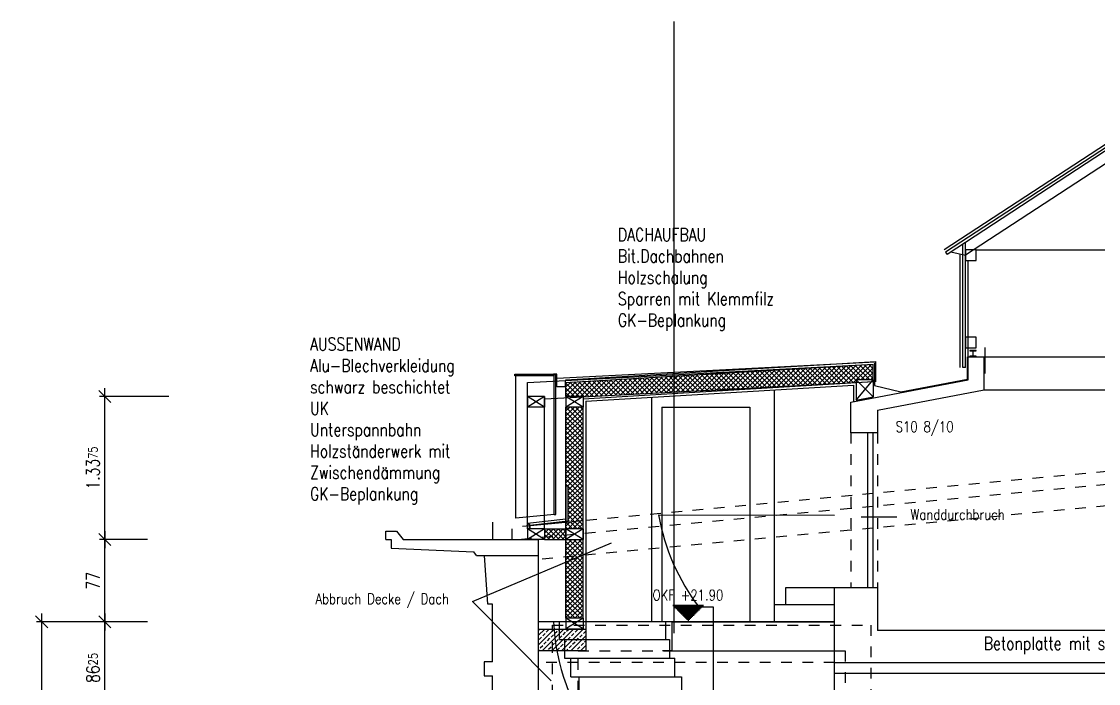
# Model space of a CAD drawing. Header units: metres. Extents: x -3551 to -3365, y -115 to 134.
# Drawn here: x -3516.6 to -3506.52, y 125.6 to 131.8 of the extents above; entities that cross this region are included whole.
import ezdxf
from ezdxf.enums import TextEntityAlignment as Align

# ---------------------------------------------------------------- set-up
doc = ezdxf.new("R2010")
doc.units = ezdxf.units.M
doc.header["$LTSCALE"] = 0.01
doc.linetypes.add('STRICHLINIE', pattern=[0.75, 0.5, -0.25])
doc.layers.get('0').update_dxf_attribs({"linetype": 'CONTINUOUS'})
for name, color, linetype in [('A_abriss', 44, 'STRICHLINIE'), ('A_ansicht', 9, 'CONTINUOUS'), ('A_bemaßung', 7, 'CONTINUOUS'), ('A_FUßBODEN', 2, 'CONTINUOUS'), ('A_schraffur', 10, 'CONTINUOUS'), ('A_STB', 4, 'CONTINUOUS'), ('A_text', 2, 'CONTINUOUS'), ('A_treppe_V2', 3, 'CONTINUOUS'), ('A_TROCKENBAU', 2, 'CONTINUOUS'), ('A_türen', 9, 'CONTINUOUS'), ('A_verdeckt', 8, 'CONTINUOUS'), ('A_wände', 6, 'CONTINUOUS'), ('A_WÄNDE_NEU', 6, 'CONTINUOUS'), ('CKMA0002', 7, 'CONTINUOUS')]:
    doc.layers.add(name, color=color, linetype=linetype)
doc.styles.add('SIMPLEX', font='simplex.shx', dxfattribs={"width": 0.8, "height": 0.1})
doc.styles.add('SIMPLEXD', font='SIMPLEXD.shx', dxfattribs={"width": 0.8, "height": 0.12})
doc.dimstyles.new('DIN', dxfattribs={"dimtxt": 0.03, "dimasz": 0.08, "dimexe": 0.05, "dimexo": 0.244839, "dimgap": 0.05, "dimtad": 1, "dimdec": 4, "dimrnd": 0.0025, "dimzin": 0, "dimdsep": 46, "dimtxsty": 'SIMPLEXD', "dimblk": 'DIMCROSS', "dimblk1": 'DIMCROSS', "dimblk2": 'DIMCROSS', "dimsah": 1, "dimcen": 2.5, "dimdle": 0.04, "dimclrd": 252, "dimclre": 252, "dimclrt": 252, "dimadec": 0, "dimazin": 0, "dimtfac": 1, "dimtdec": 4, "dimtix": 1, "dimtmove": 2, "dimatfit": 3, "dimldrblk": 'DIMCROSS', "dimfxl": 1, "dimtvp": 1, "dimtolj": 1, "dimtzin": 0, "dimarcsym": 0})

# ---------------------------------------------------------------- blocks, each defined once
blk = doc.blocks.new('DIMCROSS')
at = {"color": 0, "linetype": 'ByBlock'}
blk.add_line((-1, 0), (1, 0), dxfattribs=at)
at = {"linetype": 'ByBlock'}
blk.add_line((-0.707107, -0.707107), (0.707107, 0.707107), dxfattribs=at)
blk = doc.blocks.new('*D13')
at = {"layer": 'CKMA0002', "color": 1, "lineweight": -2, "transparency": 16777216}
for p, q in [((-3515.807, 126.18), (-3516.457, 126.18)), ((-3516.407, 122.44), (-3516.407, 126.1))]:
    blk.add_line(p, q, dxfattribs=at)
at = {"layer": 'CKMA0002', "color": 1, "lineweight": -2, "transparency": 16777216, "xscale": 0.08, "yscale": 0.08, "zscale": 0.08}
for p, rotation in [((-3516.407, 126.18), 90), ((-3516.407, 122.36), 270)]:
    blk.add_blockref('DIMCROSS', p, dxfattribs=dict(at, rotation=rotation))
at = {"layer": 'CKMA0002', "color": 3, "transparency": 16777216, "insert": (-3516.517, 124.27), "char_height": 0.12, "attachment_point": 5, "rotation": 90, "style": 'SIMPLEXD'}
blk.add_mtext('\\A1;3.82{\\A1\\H0.7x\\S;}', dxfattribs=at)
blk = doc.blocks.new('*D44')
at = {"layer": 'CKMA0002', "color": 1, "lineweight": -2, "transparency": 16777216}
for p, q in [((-3515.417, 126.18), (-3515.867, 126.18)), ((-3515.817, 125.398), (-3515.817, 126.1))]:
    blk.add_line(p, q, dxfattribs=at)
at = {"layer": 'CKMA0002', "color": 1, "lineweight": -2, "transparency": 16777216, "xscale": 0.08, "yscale": 0.08, "zscale": 0.08}
for p, rotation in [((-3515.817, 126.18), 90), ((-3515.817, 125.318), 270)]:
    blk.add_blockref('DIMCROSS', p, dxfattribs=dict(at, rotation=rotation))
at = {"layer": 'CKMA0002', "color": 3, "transparency": 16777216, "insert": (-3515.927, 125.749), "char_height": 0.12, "attachment_point": 5, "rotation": 90, "style": 'SIMPLEXD'}
blk.add_mtext('\\A1;86{\\A1\\H0.7x\\S25;}', dxfattribs=at)
blk = doc.blocks.new('*D45')
at = {"layer": 'CKMA0002', "color": 1, "lineweight": -2, "transparency": 16777216}
for p, q in [((-3515.417, 126.95), (-3515.867, 126.95)), ((-3515.817, 126.26), (-3515.817, 126.87))]:
    blk.add_line(p, q, dxfattribs=at)
at = {"layer": 'CKMA0002', "color": 1, "lineweight": -2, "transparency": 16777216, "xscale": 0.08, "yscale": 0.08, "zscale": 0.08}
for p, rotation in [((-3515.817, 126.95), 90), ((-3515.817, 126.18), 270)]:
    blk.add_blockref('DIMCROSS', p, dxfattribs=dict(at, rotation=rotation))
at = {"layer": 'CKMA0002', "color": 3, "transparency": 16777216, "insert": (-3515.927, 126.565), "char_height": 0.12, "attachment_point": 5, "rotation": 90, "style": 'SIMPLEXD'}
blk.add_mtext('\\A1;77{\\A1\\H0.7x\\S;}', dxfattribs=at)
blk = doc.blocks.new('*D46')
at = {"layer": 'CKMA0002', "color": 1, "lineweight": -2, "transparency": 16777216}
for p, q in [((-3515.217, 128.288), (-3515.867, 128.288)), ((-3515.817, 127.03), (-3515.817, 128.208))]:
    blk.add_line(p, q, dxfattribs=at)
at = {"layer": 'CKMA0002', "color": 1, "lineweight": -2, "transparency": 16777216, "xscale": 0.08, "yscale": 0.08, "zscale": 0.08}
for p, rotation in [((-3515.817, 128.288), 90), ((-3515.817, 126.95), 270)]:
    blk.add_blockref('DIMCROSS', p, dxfattribs=dict(at, rotation=rotation))
at = {"layer": 'CKMA0002', "color": 3, "transparency": 16777216, "insert": (-3515.927, 127.619), "char_height": 0.12, "attachment_point": 5, "rotation": 90, "style": 'SIMPLEXD'}
blk.add_mtext('\\A1;1.33{\\A1\\H0.7x\\S75;}', dxfattribs=at)
blk = doc.blocks.new('*D111')
at = {"layer": 'CKMA0002', "color": 1, "lineweight": -2, "transparency": 16777216}
for p, q in [((-3498.154, 126.18), (-3497.504, 126.18)), ((-3497.554, 125.58), (-3497.554, 126.1))]:
    blk.add_line(p, q, dxfattribs=at)
at = {"layer": 'CKMA0002', "color": 1, "lineweight": -2, "transparency": 16777216, "xscale": 0.08, "yscale": 0.08, "zscale": 0.08}
for p, rotation in [((-3497.554, 126.18), 90), ((-3497.554, 125.5), 270)]:
    blk.add_blockref('DIMCROSS', p, dxfattribs=dict(at, rotation=rotation))
at = {"layer": 'CKMA0002', "color": 3, "transparency": 16777216, "insert": (-3497.664, 125.84), "char_height": 0.12, "attachment_point": 5, "rotation": 90, "style": 'SIMPLEXD'}
blk.add_mtext('\\A1;68{\\A1\\H0.7x\\S;}', dxfattribs=at)

msp = doc.modelspace()

# ---------------------------------------------------------------- hatches: boundary and pattern name
at = {"layer": 'A_schraffur'}
h = msp.add_hatch(dxfattribs=at)
h.set_pattern_fill('ANSI37', color=256, scale=0.01, style=0)
h.paths.add_polyline_path([(-3508.78486, 128.42083), (-3508.78486, 128.44321), (-3508.62486, 128.44321), (-3508.62486, 128.58976), (-3511.49966, 128.41988), (-3511.49967, 128.28807), (-3511.33967, 128.28807), (-3511.33967, 128.28693)])
h = msp.add_hatch(dxfattribs=at)
h.set_pattern_fill('ANSI37', color=256, scale=0.01, style=0)
h.paths.add_polyline_path([(-3511.49967, 128.18807), (-3511.33967, 128.18807), (-3511.33967, 127.12731), (-3511.47767, 127.12423), (-3511.47767, 127.45007), (-3511.49967, 127.45007)])
h = msp.add_hatch(dxfattribs=at)
h.set_pattern_fill('ANSI37', color=256, scale=0.01, style=0)
h.paths.add_polyline_path([(-3511.49967, 127.05007), (-3511.70015, 127.05007), (-3511.70015, 126.97024), (-3511.49967, 126.98909)])
h.paths.add_polyline_path([(-3511.49967, 126.98909), (-3511.70015, 126.97024), (-3511.70015, 126.95007), (-3511.49967, 126.95007)])
h.paths.add_polyline_path([(-3511.33967, 127.12466), (-3511.49967, 127.10962), (-3511.49967, 127.05007), (-3511.33967, 127.05007)])
h = msp.add_hatch(dxfattribs=at)
h.set_pattern_fill('ANSI37', color=256, scale=0.01, style=0)
h.paths.add_polyline_path([(-3511.49967, 126.95007), (-3511.33967, 126.95007), (-3511.33967, 126.21507), (-3511.49967, 126.21507)])
h = msp.add_hatch(dxfattribs=at)
h.set_pattern_fill('ANSI33', color=256, scale=0.01, style=0)
h.paths.add_polyline_path([(-3511.75667, 126.11007), (-3511.75667, 125.91007), (-3511.31469, 125.91007), (-3511.31469, 126.11007)])

# ---------------------------------------------------------------- linework, layer by layer
at = {"layer": 'A_abriss'}
for p, q in [((-3508.83486, 127.95007), (-3508.83486, 126.50007)), ((-3508.58486, 127.95007), (-3508.58486, 126.50007, 0)), ((-3508.82063, 127.3615), (-3512.00193, 127.06239)), ((-3508.83486, 127.23963), (-3511.91466, 126.95007)), ((-3512.00193, 126.95007), (-3512.00193, 127.06239)), ((-3508.83486, 127.03875), (-3511.75667, 126.76404)), ((-3508.98486, 125.80007), (-3511.75667, 125.80007))]:
    msp.add_line(p, q, dxfattribs=at)
at = {"layer": 'A_abriss', "linetype": 'Continuous'}
msp.add_line((-3512.18667, 127.11441), (-3512.18667, 126.95007), dxfattribs=at)
at = {"layer": 'A_ansicht', "linetype": 'Continuous'}
for p, q in [((-3506.19986, 130.81007), (-3507.95986, 129.66007)), ((-3506.15525, 130.66001), (-3507.75986, 129.61007)), ((-3507.89724, 129.64126), (-3507.75986, 129.61007)), ((-3507.65986, 129.66007), (-3503.73986, 129.66007)), ((-3507.80986, 128.56007), (-3507.80986, 129.62142)), ((-3507.73486, 128.66007), (-3507.73486, 129.56007)), ((-3507.58486, 128.66007), (-3503.81486, 128.66007)), ((-3507.58486, 128.35007), (-3503.81486, 128.35007))]:
    msp.add_line(p, q, dxfattribs=at)
at = {"layer": 'A_ansicht'}
for p, q in [((-3511.58579, 128.45929, 0), (-3508.60266, 128.61315, 0)), ((-3511.97793, 128.49852), (-3511.61747, 128.49852, 0)), ((-3511.97793, 128.48116), (-3511.97793, 128.49852)), ((-3511.61747, 128.48116, 0), (-3511.97793, 128.48116)), ((-3511.97014, 127.15012), (-3511.97014, 128.48116)), ((-3509.55184, 128.35027, 0), (-3509.55226, 126.18007, 0)), ((-3510.69913, 128.28131, 0), (-3510.69954, 126.18006, 0)), ((-3510.60277, 128.18807), (-3510.60277, 126.18807, 0)), ((-3510.60277, 128.18807, 0), (-3509.77884, 128.18806, 0)), ((-3509.77884, 128.18806, 0), (-3509.77886, 126.18805, 0)), ((-3511.60967, 127.18366, 0), (-3511.97014, 127.15012)), ((-3510.63251, 127.18006, 0), (-3508.98485, 127.18004, 0)), ((-3510.12012, 126.31805, 0), (-3510.25447, 126.31805, 0)), ((-3510.12012, 125.10006, 0), (-3510.12012, 126.31805, 0))]:
    msp.add_line(p, q, dxfattribs=at)
for centre, start in [((-3508.68281, 127.52122, 0), 189.925179), ((-3509.63939, 126.27122, 0), 182.639479)]:
    msp.add_arc(centre, 1.97933, start, 217.435493, dxfattribs=at)
at = {"layer": 'A_bemaßung', "color": 7, "linetype": 'Continuous', "elevation": 0}
for points in [[(-3510.49418, 126.32807), (-3510.49418, 126.33807)], [(-3510.48418, 126.31807), (-3510.48418, 126.33807)], [(-3510.47418, 126.30807), (-3510.47418, 126.33807)], [(-3510.46418, 126.29807), (-3510.46418, 126.33807)], [(-3510.45418, 126.28807), (-3510.45418, 126.33807)], [(-3510.44418, 126.27807), (-3510.44418, 126.33807)], [(-3510.43418, 126.26807), (-3510.43418, 126.33807)], [(-3510.42418, 126.25807), (-3510.42418, 126.33807)], [(-3510.41418, 126.24807), (-3510.41418, 126.33807)], [(-3510.40418, 126.23807), (-3510.40418, 126.33807)], [(-3510.39418, 126.22807), (-3510.39418, 126.33807)], [(-3510.38418, 126.21807), (-3510.38418, 126.33807)], [(-3510.37418, 126.20807), (-3510.37418, 126.33807)], [(-3510.36418, 126.19807), (-3510.36418, 126.33807)], [(-3510.35418, 126.18807), (-3510.35418, 126.33807)], [(-3510.34418, 126.19807), (-3510.34418, 126.33807)], [(-3510.33418, 126.20807), (-3510.33418, 126.33807)], [(-3510.32418, 126.21807), (-3510.32418, 126.33807)], [(-3510.31418, 126.22807), (-3510.31418, 126.33807)], [(-3510.30418, 126.23807), (-3510.30418, 126.33807)], [(-3510.29418, 126.24807), (-3510.29418, 126.33807)], [(-3510.28418, 126.25807), (-3510.28418, 126.33807)], [(-3510.27418, 126.26807), (-3510.27418, 126.33807)], [(-3510.26418, 126.27807), (-3510.26418, 126.33807)], [(-3510.25418, 126.28807), (-3510.25418, 126.33807)], [(-3510.24418, 126.29807), (-3510.24418, 126.33807)], [(-3510.23418, 126.30807), (-3510.23418, 126.33807)], [(-3510.22418, 126.31807), (-3510.22418, 126.33807)], [(-3510.21418, 126.32807), (-3510.21418, 126.33807)]]:
    msp.add_lwpolyline(points, dxfattribs=at)
at = {"layer": 'A_FUßBODEN', "linetype": 'Continuous'}
msp.add_line((-3508.98486, 126.18004, 0), (-3511.75667, 126.18007, 0), dxfattribs=at)
at = {"layer": 'A_STB'}
for p, q in [((-3511.31469, 126.11007, 0), (-3511.75667, 126.11007, 0)), ((-3511.31469, 126.11007, 0), (-3511.31469, 125.91007, 0)), ((-3511.31469, 125.91007, 0), (-3511.75667, 125.91007, 0))]:
    msp.add_line(p, q, dxfattribs=at)
at = {"layer": 'A_text'}
for p, q in [((-3508.402, 127.15951), (-3508.73735, 127.15951)), ((-3512.37497, 126.37063), (-3511.07445, 126.92114)), ((-3512.37497, 126.37063), (-3511.63959, 125.62802))]:
    msp.add_line(p, q, dxfattribs=at)
at = {"layer": 'A_treppe_V2', "color": 1}
for p, q in [((-3509.44655, 126.50016, 0), (-3509.44657, 126.34014, 0)), ((-3508.98486, 126.50007), (-3509.44655, 126.50016, 0)), ((-3508.98486, 126.34007), (-3509.55223, 126.34015, 0)), ((-3511.55881, 126.01405, 0), (-3511.55881, 126.18007, 0)), ((-3510.56581, 126.01405, 0), (-3510.56581, 126.18804, 0)), ((-3510.50558, 125.91007), (-3510.50558, 126.18006, 0)), ((-3510.50558, 126.18006, 0), (-3508.98486, 126.18004, 0)), ((-3511.55881, 126.01405, 0), (-3510.52927, 126.01405, 0)), ((-3511.5148, 126.01405, 0), (-3511.5148, 125.84005, 0)), ((-3510.5996, 126.01405, 0), (-3510.59675, 126.01405)), ((-3510.52927, 126.01405, 0), (-3510.52927, 125.84005, 0)), ((-3510.50558, 125.91007), (-3510.59675, 125.91007)), ((-3510.50558, 125.91007), (-3508.98486, 125.91007)), ((-3511.5148, 125.84005, 0), (-3510.47973, 125.84005, 0)), ((-3511.45516, 125.66606, 0), (-3511.45516, 125.84005, 0)), ((-3510.47973, 125.66606, 0), (-3510.47973, 125.84005, 0)), ((-3511.45516, 125.66606, 0), (-3510.41735, 125.66606, 0)), ((-3511.38005, 125.66606, 0), (-3511.38005, 125.49205, 0)), ((-3510.41735, 125.66606, 0), (-3510.41735, 125.49205, 0))]:
    msp.add_line(p, q, dxfattribs=at)
at = {"layer": 'A_TROCKENBAU', "color": 1}
for p, q in [((-3511.86013, 128.41988, 0), (-3508.67486, 128.58681, 0)), ((-3511.49966, 128.41988, 0), (-3508.62486, 128.58976, 0)), ((-3508.62486, 128.42957, 0), (-3508.62486, 128.58976, 0)), ((-3511.86015, 127.13006, 0), (-3511.86013, 128.41988, 0)), ((-3511.69909, 128.2681, 0), (-3508.67486, 128.42659, 0)), ((-3511.49967, 128.28807, 0), (-3511.49966, 128.41988, 0)), ((-3511.33862, 128.2681, 0), (-3508.62486, 128.42957, 0)), ((-3511.70015, 127.05007, 0), (-3511.70014, 128.28807, 0)), ((-3511.49967, 126.21507, 0), (-3511.49967, 128.18807, 0)), ((-3511.33967, 126.21507, 0), (-3511.33967, 128.18807)), ((-3511.86015, 127.05007, 0), (-3511.86015, 127.13006, 0)), ((-3511.83515, 127.08134, 0), (-3511.33967, 127.12731, 0)), ((-3511.83815, 127.08418, 0), (-3511.86015, 127.10506, 0)), ((-3511.83515, 127.05007, 0), (-3511.83515, 127.08134, 0)), ((-3511.70015, 127.05007, 0), (-3511.49967, 127.05007)), ((-3511.70015, 126.95007, 0), (-3511.49967, 126.95007))]:
    msp.add_line(p, q, dxfattribs=at)
at = {"layer": 'A_TROCKENBAU', "linetype": 'Continuous'}
for p, q in [((-3511.50097, 128.44484, 0), (-3508.59986, 128.61611, 0)), ((-3508.59986, 128.42659, 0), (-3508.59986, 128.61611, 0)), ((-3511.31467, 128.24432, 0), (-3508.80986, 128.39487, 0)), ((-3508.80986, 128.39487, 0), (-3508.80986, 128.23947, 0)), ((-3511.86015, 127.10506, 0), (-3511.49967, 127.14389, 0)), ((-3511.83815, 127.08418, 0), (-3511.47767, 127.12423, 0)), ((-3511.83815, 127.05007, 0), (-3511.83815, 127.08418, 0))]:
    msp.add_line(p, q, dxfattribs=at)
at = {"layer": 'A_TROCKENBAU'}
for p, q in [((-3511.60967, 127.18366, 0), (-3511.60967, 128.49095, 0)), ((-3511.59467, 128.49095, 0), (-3511.60967, 128.49095, 0)), ((-3511.59467, 127.18366, 0), (-3511.59467, 128.49095, 0)), ((-3511.31466, 128.24432, 0), (-3511.31469, 126.11007, 0)), ((-3511.60967, 127.18366, 0), (-3511.59467, 127.18366, 0)), ((-3511.86015, 127.10506, 0), (-3511.86015, 127.05007, 0))]:
    msp.add_line(p, q, dxfattribs=at)
msp.add_lwpolyline([(-3508.61162, 128.59991), (-3508.61162, 128.3911), (-3508.36615, 128.33374), (-3507.74059, 128.45026), (-3507.74059, 128.66093)], dxfattribs=at)
at = {"layer": 'A_TROCKENBAU', "elevation": 0}
msp.add_lwpolyline([(-3511.30992, 128.44745), (-3511.50661, 128.43775), (-3511.50661, 128.3785), (-3511.58579, 128.3785), (-3511.58579, 128.49852), (-3511.61747, 128.49852), (-3511.61747, 128.48116)], dxfattribs=at)
at = {"layer": 'A_TROCKENBAU'}
msp.add_lwpolyline([(-3511.47767, 127.12423), (-3511.47767, 127.45007), (-3511.49967, 127.45007), (-3511.49967, 127.12179)], close=True, dxfattribs=at)
at = {"layer": 'A_türen', "linetype": 'Continuous'}
for p, q in [((-3508.67669, 127.95007), (-3508.67669, 126.50007)), ((-3508.62669, 127.95007), (-3508.62669, 126.50007))]:
    msp.add_line(p, q, dxfattribs=at)
at = {"layer": 'A_verdeckt', "linetype": 'STRICHLINIE'}
for points in [[(-3511.62541, 126.15004), (-3508.64541, 126.15004), (-3508.64541, 99.49007), (-3511.62541, 99.49007)], [(-3511.38541, 125.91007), (-3508.88541, 125.91007), (-3508.88541, 99.73007), (-3511.38541, 99.73007)]]:
    msp.add_lwpolyline(points, close=True, dxfattribs=at)
at = {"layer": 'A_wände'}
for p, q in [((-3506.19242, 130.78507), (-3507.94619, 129.63914)), ((-3506.18498, 130.76007), (-3507.93251, 129.61821)), ((-3507.75986, 128.56007), (-3507.75986, 129.73102)), ((-3507.94619, 129.63914), (-3507.93251, 129.61821)), ((-3507.78486, 128.56007), (-3507.78486, 129.71469)), ((-3507.57486, 128.50507), (-3507.57486, 128.74864)), ((-3507.75986, 128.56007), (-3507.78486, 128.56007)), ((-3508.62486, 128.44321), (-3508.78486, 128.44321, 0)), ((-3508.78486, 128.44321, 0), (-3508.78486, 128.25422)), ((-3508.62486, 128.44321), (-3508.62486, 128.28462)), ((-3511.86014, 128.28807, 0), (-3511.86014, 128.18807, 0)), ((-3511.70014, 128.28807, 0), (-3511.70014, 128.18807, 0)), ((-3511.49967, 128.28807, 0), (-3511.49967, 128.18807, 0)), ((-3511.33967, 128.28807, 0), (-3511.49967, 128.28807, 0)), ((-3511.33967, 128.28807, 0), (-3511.33967, 128.18807, 0)), ((-3511.33967, 128.18807, 0), (-3511.49967, 128.18807, 0)), ((-3511.86015, 127.05007, 0), (-3511.86015, 126.95007, 0)), ((-3511.70015, 127.05007, 0), (-3511.86015, 127.05007, 0)), ((-3511.70015, 127.05007, 0), (-3511.70015, 126.95007, 0)), ((-3511.49967, 127.05007), (-3511.49967, 126.95007)), ((-3511.33967, 127.05007), (-3511.49967, 127.05007)), ((-3511.33967, 127.05007), (-3511.33967, 126.95007)), ((-3511.75667, 126.95007), (-3511.91667, 126.95007)), ((-3511.70015, 126.95007, 0), (-3511.86015, 126.95007, 0)), ((-3511.49967, 126.95007), (-3511.33967, 126.95007)), ((-3511.49967, 126.21507, 0), (-3511.49967, 126.11507, 0)), ((-3511.33967, 126.21507, 0), (-3511.49967, 126.21507, 0)), ((-3511.33967, 126.21507, 0), (-3511.33967, 126.11507, 0)), ((-3511.49967, 126.11507, 0), (-3511.33967, 126.11507, 0)), ((-3511.75667, 125.50007), (-3511.75667, 125.80007))]:
    msp.add_line(p, q, dxfattribs=at)
at = {"layer": 'A_wände', "linetype": 'Continuous'}
for p, q in [((-3507.73486, 128.66007), (-3507.58486, 128.66007)), ((-3507.73486, 128.44372), (-3507.73486, 128.66007)), ((-3507.58486, 128.35007), (-3507.58486, 128.66007)), ((-3508.83486, 128.23472), (-3507.73486, 128.44372)), ((-3508.58486, 128.16007), (-3507.58486, 128.35007)), ((-3508.83486, 127.95007), (-3508.83486, 128.23472)), ((-3508.78486, 128.25422), (-3508.62486, 128.28462, 0)), ((-3508.58486, 128.16007), (-3508.58486, 127.95007)), ((-3508.58486, 127.95007), (-3508.83486, 127.95007)), ((-3513.18667, 126.95007), (-3513.18667, 127.03007)), ((-3513.18667, 127.03007), (-3513.08667, 127.03007)), ((-3513.08667, 127.03007), (-3513.02304, 126.95007)), ((-3513.18667, 126.95007), (-3513.13667, 126.95007)), ((-3513.13667, 126.95007), (-3513.13667, 126.87007)), ((-3513.02304, 126.95007), (-3511.75667, 126.95007)), ((-3511.75667, 126.75007), (-3511.75667, 126.95007)), ((-3513.13667, 126.87007), (-3512.36167, 126.83507)), ((-3512.33667, 126.80007), (-3512.36167, 126.83507)), ((-3512.33667, 126.80007), (-3511.75667, 126.80007)), ((-3512.23165, 126.34607), (-3512.26165, 126.80007)), ((-3511.75667, 125.80007), (-3511.75667, 126.75007)), ((-3508.98486, 125.80007), (-3508.98486, 126.50007)), ((-3508.58486, 126.50007), (-3508.98486, 126.50007)), ((-3508.58486, 126.50007, 0), (-3508.58486, 126.10007, 0)), ((-3512.18665, 126.34607), (-3512.23165, 126.34607)), ((-3512.18667, 125.80507), (-3512.18665, 126.34607)), ((-3502.81486, 126.10007), (-3508.58486, 126.10007)), ((-3512.18665, 125.80507), (-3512.26665, 125.80507)), ((-3512.26665, 125.80507), (-3512.26665, 125.67507)), ((-3508.98486, 125.80007), (-3502.41486, 125.80007)), ((-3508.98486, 125.50007), (-3508.98486, 125.80007)), ((-3512.26665, 125.67507), (-3512.18665, 125.67507)), ((-3512.18667, 125.11007), (-3512.18667, 125.67507))]:
    msp.add_line(p, q, dxfattribs=at)
at = {"layer": 'A_wände', "color": 1}
for p, q in [((-3508.78486, 128.44321, 0), (-3508.62486, 128.28462)), ((-3508.78486, 128.25422), (-3508.62486, 128.44321)), ((-3511.70014, 128.28807, 0), (-3511.86014, 128.28807, 0)), ((-3511.70014, 128.28807, 0), (-3511.86014, 128.18807, 0)), ((-3511.70014, 128.18807, 0), (-3511.86014, 128.28807, 0)), ((-3511.33967, 128.28807, 0), (-3511.49967, 128.18807, 0)), ((-3511.33967, 128.18807, 0), (-3511.49967, 128.28807, 0)), ((-3511.70014, 128.18807, 0), (-3511.86014, 128.18807, 0)), ((-3511.70015, 127.05007, 0), (-3511.86015, 126.95007, 0)), ((-3511.70015, 126.95007, 0), (-3511.86015, 127.05007, 0)), ((-3511.33967, 127.05007), (-3511.49967, 126.95007)), ((-3511.33967, 126.95007), (-3511.49967, 127.05007)), ((-3511.33967, 126.21507, 0), (-3511.49967, 126.11507, 0)), ((-3511.33967, 126.11507, 0), (-3511.49967, 126.21507, 0)), ((-3508.95169, 125.80007), (-3502.41486, 125.80007)), ((-3508.98486, 125.70007), (-3499.5767, 125.70007))]:
    msp.add_line(p, q, dxfattribs=at)
at = {"layer": 'A_wände', "color": 1, "linetype": 'STRICHLINIE'}
for p, q in [((-3505.63932, 127.6606), (-3508.82063, 127.3615)), ((-3505.63932, 127.54007), (-3508.83486, 127.23963)), ((-3505.63932, 127.33919), (-3508.83486, 127.03875))]:
    msp.add_line(p, q, dxfattribs=at)
at = {"layer": 'A_wände'}
for points in [[(-3507.75986, 129.56007), (-3507.65986, 129.56007), (-3507.65986, 129.66007), (-3507.75986, 129.66007)], [(-3507.75986, 128.74507), (-3507.65986, 128.74507), (-3507.65986, 128.84507), (-3507.75986, 128.84507)]]:
    msp.add_lwpolyline(points, close=True, dxfattribs=at)
msp.add_lwpolyline([(-3507.65986, 128.66007), (-3507.65986, 128.66507), (-3507.68736, 128.66507), (-3507.68736, 128.71507), (-3507.65986, 128.71507), (-3507.65986, 128.72007), (-3507.71986, 128.72007), (-3507.71986, 128.71507), (-3507.69236, 128.71507), (-3507.69236, 128.66507), (-3507.71986, 128.66507), (-3507.71986, 128.66007), (-3507.65986, 128.66007)], dxfattribs=at)
at = {"layer": 'A_WÄNDE_NEU'}
msp.add_line((-3510.48666, 126.07557), (-3510.48666, 131.79672), dxfattribs=at)

# ---------------------------------------------------------------- texts
at = {"layer": 'A_bemaßung', "color": 7, "linetype": 'Continuous', "style": 'SIMPLEX', "width": 0.8}
msp.add_text('OKF +21.90', height=0.1, dxfattribs=at).set_placement((-3510.68933, 126.35019, 0), align=Align.BOTTOM_LEFT)
at = {"layer": 'A_text', "linetype": 'Continuous', "attachment_point": 1, "style": 'SIMPLEX'}
for s, insert, char_height, width in [('DACHAUFBAU\\PBit.Dachbahnen\\PHolzschalung\\PSparren mit Klemmfilz\\PGK-Beplankung', (-3511.01386, 129.86348), 0.12, 1.8233), ('AUSSENWAND\\PAlu-Blechverkleidung schwarz beschichtet\\PUK\\PUnterspannbahn\\PHolzständerwerk mit Zwischendämmung\\PGK-Beplankung', (-3513.89487, 128.83881), 0.12, 1.8232835), ('S10 8/10', (-3508.41384, 128.0554), 0.1, 1.4491), ('Wanddurchbruch ', (-3508.27417, 127.23505), 0.1, 1.4491), ('Abbruch Decke / Dach', (-3513.84369, 126.44618), 0.1, 1.4491), ('Betonplatte mit seitlichen Überzügen - Bestand', (-3507.58915, 126.03905), 0.12, 5.9515799)]:
    msp.add_mtext(s, dxfattribs=dict(at, insert=insert, char_height=char_height, width=width))

# ---------------------------------------------------------------- dimensions: what is measured, and where the dimension line sits
at = {"layer": 'CKMA0002'}
for base, p1, p2, text, override, picture, middle in [((-3515.81733, 128.28807), (-3512.09356, 126.95007), (-3511.86014, 128.28807), '1.33{\\A1\\H0.7x\\S75;}', {"dimexo": 3.35719, "dimse1": 1, "dimclrd": 1, "dimclre": 1, "dimclrt": 3}, '*D46', (-3515.92733, 127.61907)), ((-3515.81733, 126.95007), (-3509.90722, 126.18005), (-3512.09356, 126.95007), '77{\\A1\\H0.7x\\S;}', {"dimexo": 3.323763, "dimse1": 1, "dimclrd": 1, "dimclre": 1, "dimclrt": 3}, '*D45', (-3515.92733, 126.56506)), ((-3516.40679, 126.18006), (-3503.11386, 122.36007), (-3510.92485, 126.18006), '3.82{\\A1\\H0.7x\\S;}', {"dimexo": 4.881938, "dimse1": 1, "dimclrd": 1, "dimclre": 1, "dimclrt": 3}, '*D13', (-3516.51679, 124.27007)), ((-3515.81733, 126.18005), (-3509.90724, 125.31805), (-3509.90722, 126.18005), '86{\\A1\\H0.7x\\S25;}', {"dimexo": 5.510105, "dimse1": 1, "dimclrd": 1, "dimclre": 1, "dimclrt": 3}, '*D44', (-3515.92733, 125.74905)), ((-3497.55425, 126.18004), (-3508.02609, 125.50007), (-3508.98486, 126.18004), '68{\\A1\\H0.7x\\S;}', {"dimexo": 10.830614, "dimse1": 1, "dimclrd": 1, "dimclre": 1, "dimclrt": 3}, '*D111', (-3497.66425, 125.84006))]:
    dim = msp.add_linear_dim(base=base, p1=p1, p2=p2, angle=90, text=text, dimstyle='DIN', override=override, dxfattribs=at)
    dim.commit()
    dim.dimension.update_dxf_attribs({"geometry": picture, "text_midpoint": middle})

doc.saveas('drawing.dxf')
